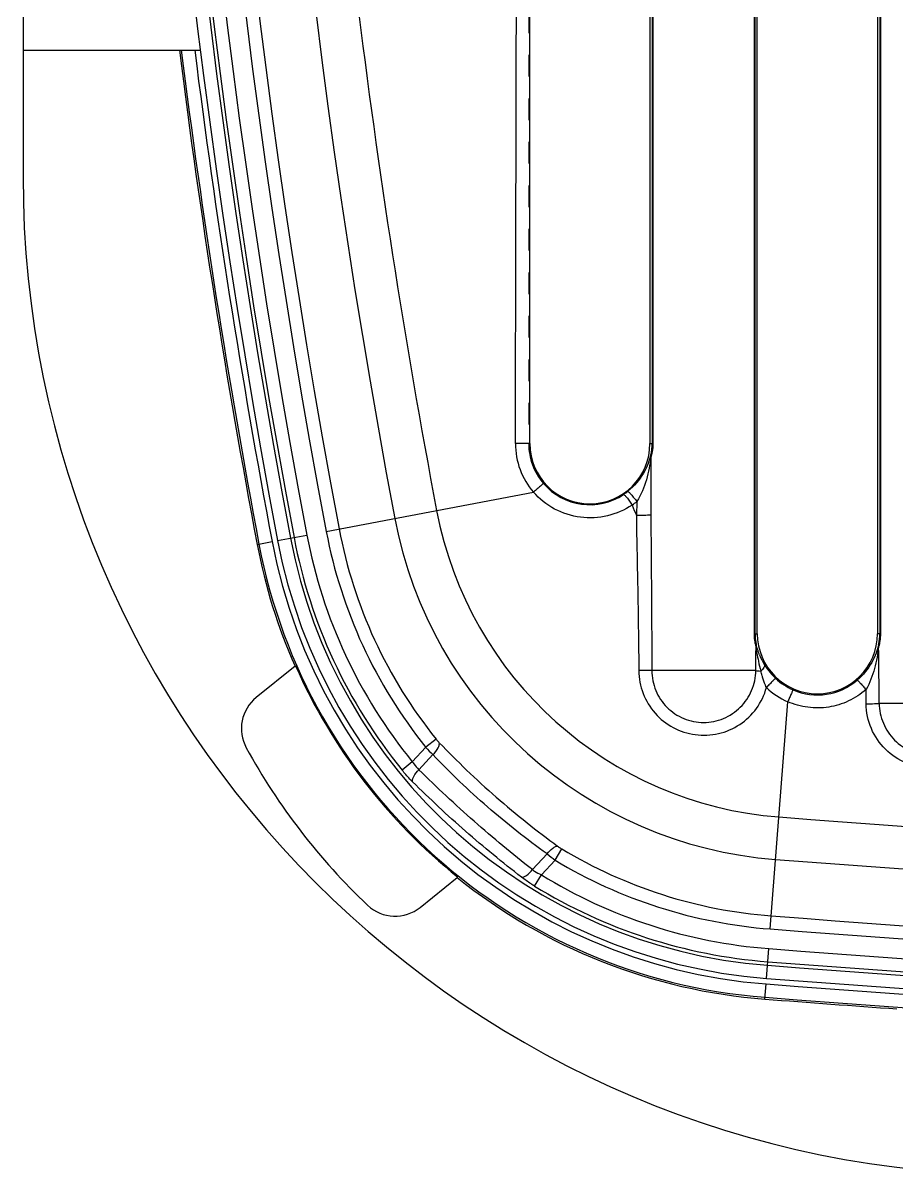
# Model space of a CAD drawing. Header units: millimetres. Extents: x 309 to 11345, y -1340 to 1318.
# Drawn here: x 10560.5 to 10626.1, y -662 to -575.5 of the extents above; entities that cross this region are included whole.
import ezdxf

# ---------------------------------------------------------------- set-up
doc = ezdxf.new("R2010")
doc.units = ezdxf.units.MM
doc.header["$LTSCALE"] = 16.335
doc.linetypes.add('HIDDEN', pattern=[0.2, 0.1, -0.1])
doc.layers.get('0').update_dxf_attribs({"linetype": 'CONTINUOUS'})
doc.layers.add('DEFAULT_2', color=8, linetype='HIDDEN')

msp = doc.modelspace()

# ---------------------------------------------------------------- linework, layer by layer
at = {"color": 7, "linetype": 'Continuous'}
for p, q in [((10560.464, -416.996), (10560.464, -586.996)), ((10598.535, -607.071), (10598.535, -516.576)), ((10607.562, -516.576), (10607.562, -607.071)), ((10607.734, -516.576), (10607.734, -607.071)), ((10607.786, -516.576), (10607.786, -607.071)), ((10615.404, -621.349), (10615.404, -516.576)), ((10615.456, -621.349), (10615.456, -516.576)), ((10615.628, -621.349), (10615.628, -516.576)), ((10624.655, -516.576), (10624.655, -621.349)), ((10624.827, -516.576), (10624.827, -621.349)), ((10624.879, -516.576), (10624.879, -621.349)), ((10560.464, -577.527), (10573.782, -577.527)), ((10598.453, -607.071), (10597.454, -607.07)), ((10607.562, -607.071), (10607.786, -607.071)), ((10583.242, -613.659), (10598.809, -610.71)), ((10606.58, -611.411), (10606.548, -612.472)), ((10579.587, -614.352), (10581.792, -613.934)), ((10578.056, -614.642), (10579.178, -614.429)), ((10615.404, -621.349), (10615.628, -621.349)), ((10624.879, -621.349), (10624.655, -621.349)), ((10615.521, -623.51), (10615.528, -622.903)), ((10615.528, -622.903), (10615.535, -622.295)), ((10615.514, -624.114), (10615.521, -623.51)), ((10580.897, -623.788), (10577.983, -626.136)), ((10615.514, -624.114), (10607.7, -624.114)), ((10616.602, -643.522), (10617.914, -626.454)), ((10632.597, -626.578), (10624.785, -626.578)), ((10591.493, -629.261), (10590.724, -629.879)), ((10589.707, -630.97), (10590.724, -629.879)), ((10590.195, -631.557), (10591.252, -630.424)), ((10589.707, -630.97), (10588.941, -631.592)), ((10600.43, -638.354), (10600.939, -637.508)), ((10599.833, -637.884), (10598.732, -639.064)), ((10600.43, -638.354), (10599.402, -639.457)), ((10590.299, -641.897), (10593.084, -639.653)), ((10598.886, -640.298), (10599.402, -639.457)), ((10616.317, -647.232), (10616.489, -644.994)), ((10616.197, -648.786), (10616.285, -647.647))]:
    msp.add_line(p, q, dxfattribs=at)
for centre, radius, start, end in [((11172.664, -501.996), 603.626, 169.272711, 190.727289), ((11172.664, -501.996), 602.639, 169.272711, 190.727289), ((11172.664, -501.996), 602.369, 169.272711, 190.727289), ((11172.664, -501.996), 601.382, 169.272711, 190.727289), ((11172.664, -501.996), 599.906, 169.272711, 190.727289), ((11172.664, -501.996), 598.919, 169.272711, 190.727289), ((11172.664, -501.996), 594.664, 169.272711, 190.727289), ((11172.664, -501.996), 591.466, 183.179757, 190.727288), ((11172.664, -501.996), 605.185, 187.169529, 190.727289), ((11172.664, -501.996), 605.047, 187.171171, 190.727289), ((11172.664, -501.996), 604.043, 187.183154, 190.727289), ((10635.464, -586.996), 75, 180, 270), ((10602.993, -607.081), 5.539, 179.88687, 220.9409), ((10603.048, -607.071), 4.514, 180, 0), ((10603.031, -607.09), 4.568, 220.5348, 303.91639), ((10602.942, -606.963), 4.723, 303.95221, 308.77521), ((10603.476, -607.764), 4.789, 305.09367, 310.40857), ((10619.424, -606.805), 28.386, 190.72727, 265.60457), ((10619.424, -606.805), 14.068, 200.28902, 203.75427), ((10619.424, -606.805), 31.584, 190.72729, 265.60457), ((10619.424, -606.805), 39.559, 190.72729, 265.60457), ((10619.424, -606.805), 39.289, 190.72729, 219.11686), ((10619.424, -606.805), 38.302, 190.72729, 219.11686), ((10619.424, -606.805), 36.826, 190.72729, 218.79871), ((10619.424, -606.805), 35.839, 190.72729, 218.79876), ((10619.424, -606.805), 42.105, 190.72729, 203.78816), ((10619.424, -606.805), 41.967, 190.72729, 265.60457), ((10619.424, -606.805), 40.963, 190.72729, 265.60457), ((10619.424, -606.805), 40.546, 190.72729, 265.60457), ((10620.142, -621.349), 4.514, 180, 0), ((10625.506, -621.347), 10.013, 188.45546, 191.91846), ((9987.459, -631.101), 637.341, 0.406626, 0.789498), ((10619.424, -606.805), 42.052, 203.76893, 231.29), ((10624.483, -621.572), 8.966, 191.86493, 196.72009), ((10620.313, -621.124), 4.872, 201.893, 211.64666), ((10620.341, -621.097), 4.91, 211.73965, 214.48003), ((10620.394, -621.056), 4.977, 214.51995, 222.07891), ((10620.566, -620.906), 5.205, 222.03897, 226.70499), ((10620.167, -621.355), 5.575, 226.31091, 246.16146), ((10620.156, -621.335), 4.612, 226.76014, 246.42897), ((10620.141, -621.36), 4.583, 246.47796, 310.81373), ((10579.865, -628.472), 3, 128.86355, 208.71048), ((10250.044, -630.066), 373.779, 0.52964, 0.69331), ((10619.424, -606.805), 48.105, 208.71048, 226.5708), ((10603.394, -618.119), 17.287, 222.86702, 225.38117), ((10770.464, 1358.179), 1999.166, 265.604566, 274.395434), ((10619.424, -606.805), 35.839, 238.94995, 265.60457), ((10610.365, -625.121), 16.547, 230.46787, 233.10027), ((10619.424, -606.805), 36.826, 238.94968, 265.60457), ((10770.464, 1358.179), 2002.364, 265.604565, 274.395435), ((10619.424, -606.805), 42.105, 231.27429, 265.60457), ((10619.424, -606.805), 38.302, 238.48271, 265.60457), ((10619.424, -606.805), 39.289, 238.48271, 265.60457), ((10588.417, -639.561), 3, 226.5708, 308.86355), ((10770.464, 1358.179), 2006.619, 265.604565, 274.395435), ((10770.464, 1358.179), 2007.606, 265.604565, 274.395435), ((10770.464, 1358.179), 2009.082, 265.604565, 274.395435), ((10770.464, 1358.179), 2010.339, 265.604565, 274.395435), ((10770.464, 1358.179), 2010.069, 265.604565, 274.395435), ((10770.464, 1358.179), 2011.743, 265.604565, 274.395435), ((10770.464, 1358.179), 2011.326, 265.604565, 274.395435), ((10770.464, 1358.179), 2012.885, 265.604565, 265.887736), ((10770.464, 1358.179), 2012.747, 265.604565, 274.395435)]:
    msp.add_arc(centre, radius, start, end, dxfattribs=at)
for points in [[(10597.454, -607.07), (10597.482, -595.156), (10597.509, -583.243), (10597.533, -571.329)], [(10607.63, -607.921), (10607.621, -607.981), (10607.62, -608.043), (10607.625, -608.104)], [(10615.423, -621.712), (10615.411, -621.591), (10615.405, -621.47), (10615.404, -621.349)], [(10615.54, -622.126), (10615.547, -622.182), (10615.545, -622.239), (10615.535, -622.295)], [(10615.569, -622.244), (10615.559, -622.204), (10615.55, -622.165), (10615.54, -622.126)], [(10624.738, -622.147), (10624.731, -622.204), (10624.732, -622.262), (10624.74, -622.319)]]:
    msp.add_open_spline(points, degree=3, dxfattribs=at)
for points, knots in [([(10598.453, -607.071), (10598.453, -607.61), (10598.651, -608.696), (10599.207, -609.65), (10599.558, -610.06)], [0, 0, 0, 0, 0.500145, 1, 1, 1, 1]), ([(10607.786, -607.071), (10607.786, -607.277), (10607.755, -607.627), (10607.675, -607.97), (10607.625, -608.104)], [0, 0, 0, 0, 0.589605, 1, 1, 1, 1]), ([(10607.63, -607.921), (10607.664, -607.806), (10607.71, -607.523), (10607.734, -607.237), (10607.734, -607.071)], [0, 0, 0, 0, 0.418784, 1, 1, 1, 1]), ([(10607.63, -607.921), (10607.57, -608.134), (10607.431, -608.604), (10606.956, -609.59), (10606.372, -610.27), (10605.9, -610.646)], [0, 0, 0, 0, 0.202904, 0.447352, 1, 1, 1, 1]), ([(10607.625, -608.104), (10607.588, -608.373), (10607.508, -608.939), (10607.238, -610.07), (10606.897, -610.91), (10606.58, -611.411)], [0, 0, 0, 0, 0.23295, 0.490707, 1, 1, 1, 1]), ([(10607.625, -608.104), (10607.625, -608.466), (10607.624, -609.908), (10607.625, -611.351), (10607.631, -612.431)], [0, 0, 0, 0, 0.250768, 1, 1, 1, 1]), ([(10599.559, -610.06), (10599.537, -610.084), (10599.456, -610.148), (10599.306, -610.285), (10599.078, -610.479), (10598.906, -610.627), (10598.809, -610.71)], [0, 0, 0, 0, 0.097471, 0.311935, 0.614499, 1, 1, 1, 1]), ([(10606.229, -611.683), (10605.658, -612.045), (10604.399, -612.62), (10602.322, -612.717), (10600.343, -612.093), (10599.253, -611.223), (10598.809, -610.71)], [0, 0, 0, 0, 0.249422, 0.499475, 0.749635, 1, 1, 1, 1]), ([(10605.9, -610.646), (10605.911, -610.647), (10605.938, -610.674), (10605.989, -610.719), (10606.061, -610.797), (10606.189, -610.938), (10606.365, -611.146), (10606.508, -611.321), (10606.58, -611.411)], [0, 0, 0, 0, 0.032248, 0.102201, 0.205749, 0.338294, 0.663577, 1, 1, 1, 1]), ([(10605.58, -610.881), (10605.59, -610.88), (10605.62, -610.902), (10605.668, -610.944), (10605.736, -611.018), (10605.858, -611.163), (10606.026, -611.388), (10606.161, -611.581), (10606.229, -611.683)], [0, 0, 0, 0, 0.031604, 0.095406, 0.191359, 0.318206, 0.645636, 1, 1, 1, 1]), ([(10606.548, -612.472), (10606.546, -613.442), (10606.592, -615.383), (10606.648, -618.294), (10606.692, -621.207), (10606.72, -623.149), (10606.722, -624.12)], [0, 0, 0, 0, 0.249923, 0.499856, 0.749875, 1, 1, 1, 1]), ([(10607.631, -612.431), (10607.589, -612.441), (10607.462, -612.447), (10607.222, -612.462), (10606.903, -612.468), (10606.668, -612.471), (10606.548, -612.472)], [0, 0, 0, 0, 0.117942, 0.350325, 0.667545, 1, 1, 1, 1]), ([(10607.631, -612.431), (10607.636, -613.403), (10607.663, -617.297), (10607.696, -621.192), (10607.7, -624.114)], [0, 0, 0, 0, 0.249553, 1, 1, 1, 1]), ([(10615.535, -622.295), (10615.525, -622.256), (10615.472, -622.065), (10615.438, -621.869), (10615.423, -621.712)], [0, 0, 0, 0, 0.204515, 1, 1, 1, 1]), ([(10615.456, -621.349), (10615.456, -621.423), (10615.466, -621.683), (10615.497, -621.944), (10615.54, -622.126)], [0, 0, 0, 0, 0.283521, 1, 1, 1, 1]), ([(10624.738, -622.147), (10624.767, -622.033), (10624.809, -621.767), (10624.827, -621.499), (10624.827, -621.349)], [0, 0, 0, 0, 0.438907, 1, 1, 1, 1]), ([(10624.879, -621.349), (10624.876, -621.535), (10624.858, -621.864), (10624.78, -622.183), (10624.74, -622.319)], [0, 0, 0, 0, 0.568811, 1, 1, 1, 1]), ([(10615.602, -622.819), (10615.595, -622.773), (10615.571, -622.599), (10615.55, -622.423), (10615.535, -622.295)], [0, 0, 0, 0, 0.265894, 1, 1, 1, 1]), ([(10615.792, -622.94), (10615.768, -622.881), (10615.682, -622.652), (10615.612, -622.418), (10615.569, -622.244)], [0, 0, 0, 0, 0.262868, 1, 1, 1, 1]), ([(10624.738, -622.147), (10624.683, -622.366), (10624.552, -622.834), (10624.108, -623.796), (10623.568, -624.455), (10623.137, -624.829)], [0, 0, 0, 0, 0.213496, 0.459696, 1, 1, 1, 1]), ([(10624.74, -622.319), (10624.709, -622.584), (10624.636, -623.135), (10624.388, -624.233), (10624.078, -625.047), (10623.795, -625.543)], [0, 0, 0, 0, 0.236688, 0.493003, 1, 1, 1, 1]), ([(10616.165, -623.68), (10616.191, -623.744), (10616.1, -623.942), (10615.982, -624.072), (10615.897, -624.151)], [0, 0, 0, 0, 0.373534, 1, 1, 1, 1]), ([(10607.7, -624.114), (10607.656, -624.115), (10607.33, -624.119), (10607.004, -624.12), (10606.722, -624.12)], [0, 0, 0, 0, 0.133998, 1, 1, 1, 1]), ([(10606.722, -624.12), (10606.729, -624.7), (10606.944, -625.868), (10607.867, -627.385), (10609.26, -628.487), (10610.952, -629.03), (10612.727, -628.948), (10614.363, -628.248), (10615.649, -627.02), (10616.161, -625.945), (10616.315, -625.386)], [0, 0, 0, 0, 0.124922, 0.249834, 0.374742, 0.499676, 0.624651, 0.749738, 0.874955, 1, 1, 1, 1]), ([(10607.7, -624.114), (10607.701, -624.621), (10607.91, -625.642), (10608.764, -626.944), (10610.065, -627.8), (10611.592, -628.117), (10613.119, -627.798), (10614.424, -626.942), (10615.288, -625.642), (10615.508, -624.622), (10615.514, -624.114)], [0, 0, 0, 0, 0.125009, 0.249734, 0.374553, 0.499445, 0.624468, 0.74966, 0.874792, 1, 1, 1, 1]), ([(10615.514, -624.114), (10615.56, -624.126), (10615.689, -624.137), (10615.816, -624.147), (10615.897, -624.151)], [0, 0, 0, 0, 0.369758, 1, 1, 1, 1]), ([(10616.022, -624.614), (10616.012, -624.577), (10615.968, -624.423), (10615.927, -624.268), (10615.897, -624.151)], [0, 0, 0, 0, 0.242335, 1, 1, 1, 1]), ([(10616.316, -625.386), (10616.286, -625.329), (10616.168, -625.08), (10616.082, -624.817), (10616.022, -624.614)], [0, 0, 0, 0, 0.232551, 1, 1, 1, 1]), ([(10616.997, -624.695), (10616.988, -624.698), (10616.968, -624.719), (10616.924, -624.758), (10616.859, -624.823), (10616.734, -624.948), (10616.55, -625.139), (10616.396, -625.301), (10616.315, -625.386)], [0, 0, 0, 0, 0.027152, 0.088595, 0.183024, 0.309047, 0.637634, 1, 1, 1, 1]), ([(10623.137, -624.829), (10623.146, -624.831), (10623.169, -624.857), (10623.217, -624.9), (10623.284, -624.972), (10623.408, -625.104), (10623.58, -625.297), (10623.723, -625.459), (10623.795, -625.543)], [0, 0, 0, 0, 0.031024, 0.099692, 0.20188, 0.333266, 0.658265, 1, 1, 1, 1]), ([(10623.795, -625.543), (10623.402, -625.887), (10622.515, -626.467), (10620.999, -626.929), (10619.413, -626.949), (10618.392, -626.664), (10617.914, -626.454)], [0, 0, 0, 0, 0.249964, 0.499976, 0.749988, 1, 1, 1, 1]), ([(10618.312, -625.562), (10618.296, -625.586), (10618.259, -625.681), (10618.169, -625.867), (10618.052, -626.14), (10617.961, -626.346), (10617.914, -626.454)], [0, 0, 0, 0, 0.088435, 0.309227, 0.638071, 1, 1, 1, 1]), ([(10623.806, -626.611), (10624.013, -626.609), (10624.338, -626.599), (10624.666, -626.594), (10624.785, -626.578)], [0, 0, 0, 0, 0.631733, 1, 1, 1, 1]), ([(10633.572, -626.619), (10633.566, -627.249), (10633.3, -628.519), (10632.209, -630.117), (10630.589, -631.182), (10628.688, -631.553), (10626.786, -631.178), (10625.169, -630.111), (10624.077, -628.512), (10623.812, -627.241), (10623.806, -626.611)], [0, 0, 0, 0, 0.124918, 0.249882, 0.374876, 0.499908, 0.624943, 0.74997, 0.874977, 1, 1, 1, 1]), ([(10624.785, -626.578), (10624.789, -627.086), (10625.004, -628.107), (10625.863, -629.409), (10627.164, -630.265), (10628.689, -630.582), (10630.214, -630.264), (10631.515, -629.406), (10632.375, -628.106), (10632.592, -627.085), (10632.597, -626.578)], [0, 0, 0, 0, 0.12536, 0.250374, 0.375256, 0.499986, 0.62475, 0.749712, 0.87478, 1, 1, 1, 1]), ([(10591.252, -630.424), (10591.407, -630.273), (10591.6, -630.041), (10591.737, -629.723), (10591.751, -629.589), (10591.738, -629.539)], [0, 0, 0, 0, 0.625882, 0.850691, 1, 1, 1, 1]), ([(10591.493, -629.261), (10591.513, -629.286), (10591.592, -629.381), (10591.674, -629.473), (10591.738, -629.539)], [0, 0, 0, 0, 0.256455, 1, 1, 1, 1]), ([(10591.738, -629.539), (10592.41, -630.232), (10593.802, -631.626), (10595.998, -633.632), (10598.281, -635.539), (10599.851, -636.728), (10600.627, -637.302)], [0, 0, 0, 0, 0.245021, 0.499966, 0.754941, 1, 1, 1, 1]), ([(10599.833, -637.883), (10598.292, -636.777), (10595.3, -634.433), (10592.564, -631.795), (10591.252, -630.424)], [0, 0, 0, 0, 0.49994, 1, 1, 1, 1]), ([(10589.707, -630.97), (10589.745, -631.023), (10589.896, -631.228), (10590.063, -631.422), (10590.195, -631.557)], [0, 0, 0, 0, 0.25681, 1, 1, 1, 1]), ([(10589.725, -632.461), (10589.71, -632.407), (10589.726, -632.262), (10589.86, -631.941), (10590.048, -631.707), (10590.195, -631.557)], [0, 0, 0, 0, 0.161148, 0.396288, 1, 1, 1, 1]), ([(10598.732, -639.064), (10597.241, -637.894), (10594.312, -635.482), (10591.547, -632.886), (10590.195, -631.557)], [0, 0, 0, 0, 0.500037, 1, 1, 1, 1]), ([(10589.725, -632.461), (10589.658, -632.394), (10589.386, -632.115), (10589.128, -631.822), (10588.941, -631.592)], [0, 0, 0, 0, 0.242144, 1, 1, 1, 1]), ([(10597.914, -639.631), (10596.478, -638.523), (10593.661, -636.229), (10591.015, -633.739), (10589.726, -632.461)], [0, 0, 0, 0, 0.49981, 1, 1, 1, 1]), ([(10599.833, -637.884), (10599.955, -637.722), (10600.151, -637.508), (10600.438, -637.332), (10600.573, -637.295), (10600.628, -637.302)], [0, 0, 0, 0, 0.602771, 0.837741, 1, 1, 1, 1]), ([(10600.627, -637.302), (10600.652, -637.319), (10600.753, -637.392), (10600.858, -637.46), (10600.939, -637.508)], [0, 0, 0, 0, 0.241165, 1, 1, 1, 1]), ([(10597.914, -639.631), (10597.968, -639.639), (10598.104, -639.606), (10598.4, -639.437), (10598.603, -639.226), (10598.732, -639.064)], [0, 0, 0, 0, 0.159409, 0.392328, 1, 1, 1, 1]), ([(10598.732, -639.064), (10598.783, -639.1), (10598.998, -639.244), (10599.225, -639.37), (10599.402, -639.457)], [0, 0, 0, 0, 0.240677, 1, 1, 1, 1]), ([(10598.886, -640.298), (10598.8, -640.246), (10598.468, -640.036), (10598.146, -639.81), (10597.914, -639.631)], [0, 0, 0, 0, 0.255576, 1, 1, 1, 1])]:
    msp.add_open_spline(points, degree=3, knots=knots, dxfattribs=at)
at = {"layer": 'DEFAULT_2', "color": 8, "linetype": 'HIDDEN'}
for p, q in [((10598.453, -607.071), (10598.535, -607.071)), ((10580.939, -623.754), (10580.897, -623.788)), ((10593.084, -639.653), (10593.126, -639.619))]:
    msp.add_line(p, q, dxfattribs=at)
msp.add_open_spline([(10598.464, -571.338), (10598.458, -583.249), (10598.454, -595.16), (10598.453, -607.071)], degree=3, dxfattribs=at)

doc.saveas('drawing.dxf')
